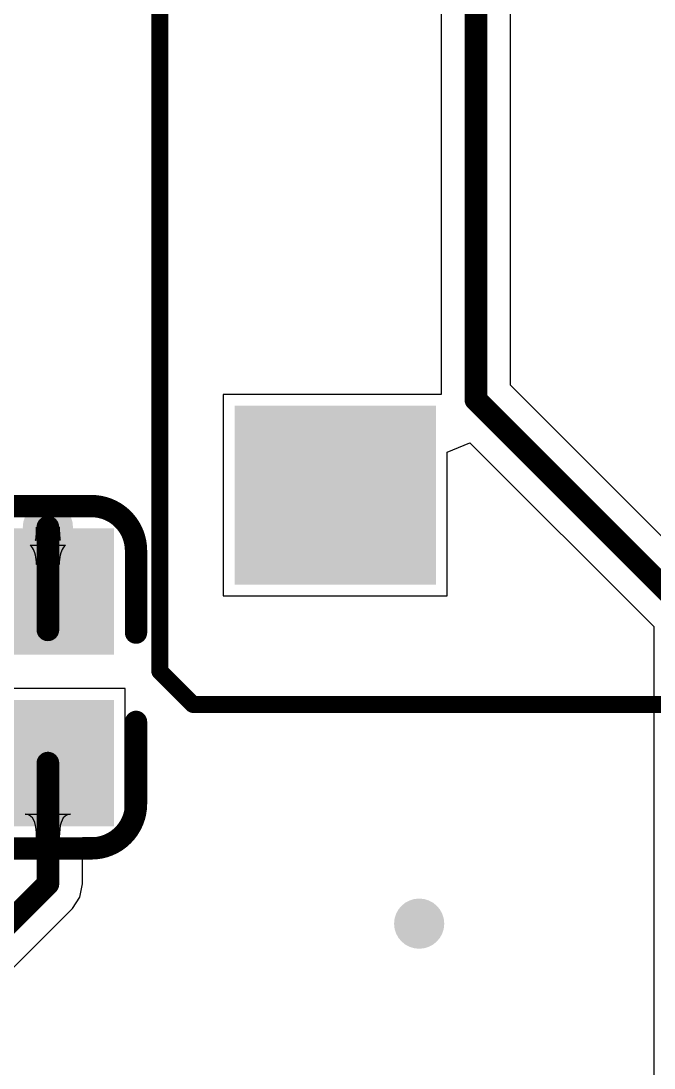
# Model space of a CAD drawing. Header units: millimetres. Extents: x -27 to 79, y -14 to 66.
# Drawn here: x 47.05 to 52.73, y 28.5 to 37.89 of the extents above; entities that cross this region are included whole.
import ezdxf

# ---------------------------------------------------------------- set-up
doc = ezdxf.new("R2010")
doc.units = ezdxf.units.MM
for name, color, linetype in [('BottomLayer', 5, 'Continuous'), ('TopLayer', 1, 'Continuous'), ('TopOverlay', 2, 'Continuous'), ('TopPaste', 8, 'Continuous'), ('TopSolder', 216, 'Continuous'), ('ViaHoleLayer', 16, 'Continuous')]:
    doc.layers.add(name, color=color, linetype=linetype)

msp = doc.modelspace()

# ---------------------------------------------------------------- hatches: boundary and pattern name
at = {"layer": 'BottomLayer'}
h = msp.add_hatch(color=5, dxfattribs=at)
edge = h.paths.add_edge_path()
edge.add_arc((47.2933, 33.3487), 0.225, 0, 360)
h = msp.add_hatch(color=5, dxfattribs=at)
edge = h.paths.add_edge_path()
edge.add_arc((50.6207, 29.7927), 0.225, 0, 360)
at = {"layer": 'TopLayer'}
for points in [[(50.6687, 32.9357), (49.0687, 32.9357), (49.0687, 34.3357), (50.6687, 34.3357)], [(47.7833, 33.2375), (47.7833, 32.3075), (46.8033, 32.3075), (46.8033, 33.2375)], [(47.7833, 31.6974), (47.7833, 30.7674), (46.8033, 30.7674), (46.8033, 31.6974)]]:
    msp.add_hatch(color=1, dxfattribs=at).paths.add_polyline_path(points)
h = msp.add_hatch(color=1, dxfattribs=at)
edge = h.paths.add_edge_path()
edge.add_arc((47.2933, 33.3487), 0.225, 0, 360)
h = msp.add_hatch(color=1, dxfattribs=at)
edge = h.paths.add_edge_path()
edge.add_arc((50.6207, 29.7927), 0.225, 0, 360)
at = {"layer": 'TopPaste'}
for points in [[(50.6687, 32.9357), (49.0687, 32.9357), (49.0687, 34.3357), (50.6687, 34.3357)], [(47.7833, 33.2375), (47.7833, 32.3075), (46.8033, 32.3075), (46.8033, 33.2375)], [(47.7833, 31.6974), (47.7833, 30.7674), (46.8033, 30.7674), (46.8033, 31.6974)]]:
    msp.add_hatch(color=8, dxfattribs=at).paths.add_polyline_path(points)
at = {"layer": 'TopSolder'}
for points in [[(50.7703, 32.8341), (48.9671, 32.8341), (48.9671, 34.4373), (50.7703, 34.4373)], [(47.8849, 33.3391), (47.8849, 32.2059), (46.7017, 32.2059), (46.7017, 33.3391)], [(47.8849, 31.799), (47.8849, 30.6658), (46.7017, 30.6658), (46.7017, 31.799)]]:
    msp.add_hatch(color=216, dxfattribs=at).paths.add_polyline_path(points)
at = {"layer": 'ViaHoleLayer'}
h = msp.add_hatch(color=16, dxfattribs=at)
edge = h.paths.add_edge_path()
edge.add_arc((47.2933, 33.3487), 0.1, 0, 360)
h = msp.add_hatch(color=16, dxfattribs=at)
edge = h.paths.add_edge_path()
edge.add_arc((50.6207, 29.7927), 0.1, 0, 360)

# ---------------------------------------------------------------- linework, layer by layer
at = {"layer": 'TopLayer'}
for p, q in [((51.4394, 34.6204), (51.4394, 44.2707)), ((50.8179, 44.1419), (50.8179, 34.5388)), ((53.2534, 32.8064), (51.4394, 34.6204)), ((50.8179, 34.5388), (48.8655, 34.5388)), ((48.8655, 34.5388), (48.8655, 32.7325)), ((50.8718, 34.0216), (51.075, 34.1058)), ((51.075, 34.1058), (52.7229, 32.4579)), ((50.8718, 32.7325), (50.8718, 34.0216)), ((47.1905, 33.2888), (47.1917, 33.3487)), ((47.1917, 33.3487), (47.3949, 33.3487)), ((47.3949, 33.3487), (47.395, 33.3264)), ((47.1855, 33.2419), (47.1871, 33.2501)), ((47.1871, 33.2501), (47.1885, 33.2607)), ((47.1885, 33.2607), (47.1905, 33.2888)), ((47.395, 33.3264), (47.401, 33.2419)), ((47.1464, 33.1764), (47.1358, 33.188)), ((47.1358, 33.188), (47.4508, 33.188)), ((47.1559, 33.1634), (47.1464, 33.1764)), ((47.1643, 33.1492), (47.1559, 33.1634)), ((47.1715, 33.1337), (47.1643, 33.1492)), ((47.179, 33.2314), (47.1814, 33.2325)), ((47.4075, 33.2314), (47.179, 33.2314)), ((47.1814, 33.2325), (47.1836, 33.236)), ((47.1836, 33.236), (47.1855, 33.2419)), ((47.401, 33.2419), (47.4029, 33.236)), ((47.4029, 33.236), (47.4051, 33.2325)), ((47.4051, 33.2325), (47.4075, 33.2314)), ((47.4222, 33.1492), (47.415, 33.1337)), ((47.4306, 33.1634), (47.4222, 33.1492)), ((47.4401, 33.1764), (47.4306, 33.1634)), ((47.4508, 33.188), (47.4401, 33.1764)), ((47.1777, 33.1168), (47.1715, 33.1337)), ((47.1827, 33.0986), (47.1777, 33.1168)), ((47.1866, 33.0792), (47.1827, 33.0986)), ((47.1911, 33.0363), (47.1866, 33.0792)), ((47.3971, 33.0584), (47.3954, 33.0363)), ((47.3999, 33.0792), (47.3971, 33.0584)), ((47.4038, 33.0986), (47.3999, 33.0792)), ((47.4088, 33.1168), (47.4038, 33.0986)), ((47.415, 33.1337), (47.4088, 33.1168)), ((47.1917, 33.0129), (47.1911, 33.0363)), ((47.3949, 33.0129), (47.1917, 33.0129)), ((47.3954, 33.0363), (47.3949, 33.0129)), ((48.8655, 32.7325), (50.8718, 32.7325)), ((52.7229, 32.4579), (52.7229, 26.2366)), ((47.9864, 31.9006), (46.6001, 31.9006)), ((47.9864, 30.5642), (47.9864, 31.9006)), ((47.1094, 30.7715), (47.0901, 30.7735)), ((47.0901, 30.7735), (47.4965, 30.7735)), ((47.1266, 30.7653), (47.1094, 30.7715)), ((47.1419, 30.755), (47.1266, 30.7653)), ((47.1551, 30.7405), (47.1419, 30.755)), ((47.1663, 30.722), (47.1551, 30.7405)), ((47.1754, 30.6993), (47.1663, 30.722)), ((47.4203, 30.722), (47.4111, 30.6993)), ((47.4314, 30.7405), (47.4203, 30.722)), ((47.4446, 30.755), (47.4314, 30.7405)), ((47.4599, 30.7653), (47.4446, 30.755)), ((47.4771, 30.7715), (47.4599, 30.7653)), ((47.4965, 30.7735), (47.4771, 30.7715)), ((47.1825, 30.6725), (47.1754, 30.6993)), ((47.1876, 30.6415), (47.1825, 30.6725)), ((47.1906, 30.6065), (47.1876, 30.6415)), ((47.3989, 30.6415), (47.3959, 30.6065)), ((47.404, 30.6725), (47.3989, 30.6415)), ((47.4111, 30.6993), (47.404, 30.6725)), ((47.1917, 30.5673), (47.1906, 30.6065)), ((47.3949, 30.5673), (47.1917, 30.5673)), ((47.3959, 30.6065), (47.3949, 30.5673)), ((47.604, 30.1483), (47.604, 30.5642)), ((47.604, 30.5642), (47.9864, 30.5642)), ((47.5804, 30.0293), (47.604, 30.1483)), ((47.513, 29.9285), (47.5804, 30.0293)), ((44.9508, 27.3663), (47.513, 29.9285))]:
    msp.add_line(p, q, dxfattribs=at)
at = {"layer": 'TopLayer', "const_width": 0.2032}
for points in [[(51.1287, 34.4917), (51.1287, 44.2707)], [(51.1287, 34.4917), (53.0337, 32.5867)], [(47.2933, 32.4275), (47.2933, 33.3487)], [(47.2933, 30.1483), (47.2933, 31.2324)], [(44.6401, 27.4951), (47.2933, 30.1483)]]:
    msp.add_lwpolyline(points, dxfattribs=at)
at = {"layer": 'TopLayer', "const_width": 0.1016}
for points in [[(51.0779, 34.4917, 1), (51.1795, 34.4917, 1)], [(51.0779, 34.4917, 1), (51.1795, 34.4917, 1)], [(47.2425, 33.3487, 1), (47.3441, 33.3487, 1)], [(47.2425, 32.4275, 1), (47.3441, 32.4275, 1)], [(47.2425, 31.2324, 1), (47.3441, 31.2324, 1)], [(47.2425, 30.1483, 1), (47.3441, 30.1483, 1)], [(47.2425, 30.1483, 1), (47.3441, 30.1483, 1)]]:
    msp.add_lwpolyline(points, format="xyb", close=True, dxfattribs=at)
at = {"layer": 'TopOverlay'}
for points, const_width in [([(48.2965, 32.0559), (48.2965, 45.4293)], 0.1524), ([(46.9033, 33.5374), (47.6832, 33.5374)], 0.2), ([(48.0833, 32.4024), (48.0833, 33.1374)], 0.2), ([(48.2965, 32.0559), (48.5937, 31.7587)], 0.1524), ([(48.5937, 31.7587), (64.8937, 31.7587)], 0.1524), ([(48.0833, 30.8674), (48.0833, 31.6024)], 0.2), ([(46.9033, 30.4674), (47.6832, 30.4674)], 0.2)]:
    msp.add_lwpolyline(points, dxfattribs=dict(at, const_width=const_width))
for points, const_width in [([(47.6332, 33.5374, 1), (47.7332, 33.5374, 1)], 0.1), ([(47.6332, 33.5374, 1), (47.7332, 33.5374, 1)], 0.1), ([(48.0333, 33.1374, 1), (48.1333, 33.1374, 1)], 0.1), ([(48.0333, 33.1374, 1), (48.1333, 33.1374, 1)], 0.1), ([(48.0333, 32.4024, 1), (48.1333, 32.4024, 1)], 0.1), ([(48.2584, 32.0559, 1), (48.3346, 32.0559, 1)], 0.0762), ([(48.2584, 32.0559, 1), (48.3346, 32.0559, 1)], 0.0762), ([(48.5556, 31.7587, 1), (48.6318, 31.7587, 1)], 0.0762), ([(48.5556, 31.7587, 1), (48.6318, 31.7587, 1)], 0.0762), ([(48.0333, 31.6024, 1), (48.1333, 31.6024, 1)], 0.1), ([(48.0333, 30.8674, 1), (48.1333, 30.8674, 1)], 0.1), ([(48.0333, 30.8674, 1), (48.1333, 30.8674, 1)], 0.1), ([(47.6332, 30.4674, 1), (47.7332, 30.4674, 1)], 0.1), ([(47.6332, 30.4674, 1), (47.7332, 30.4674, 1)], 0.1)]:
    msp.add_lwpolyline(points, format="xyb", close=True, dxfattribs=dict(at, const_width=const_width))
at = {"layer": 'TopOverlay', "const_width": 0.2}
for points in [[(47.6832, 33.5374, -0.414214), (48.0833, 33.1374)], [(48.0833, 30.8674, -0.414213), (47.6832, 30.4674)]]:
    msp.add_lwpolyline(points, format="xyb", dxfattribs=at)

doc.saveas('drawing.dxf')
